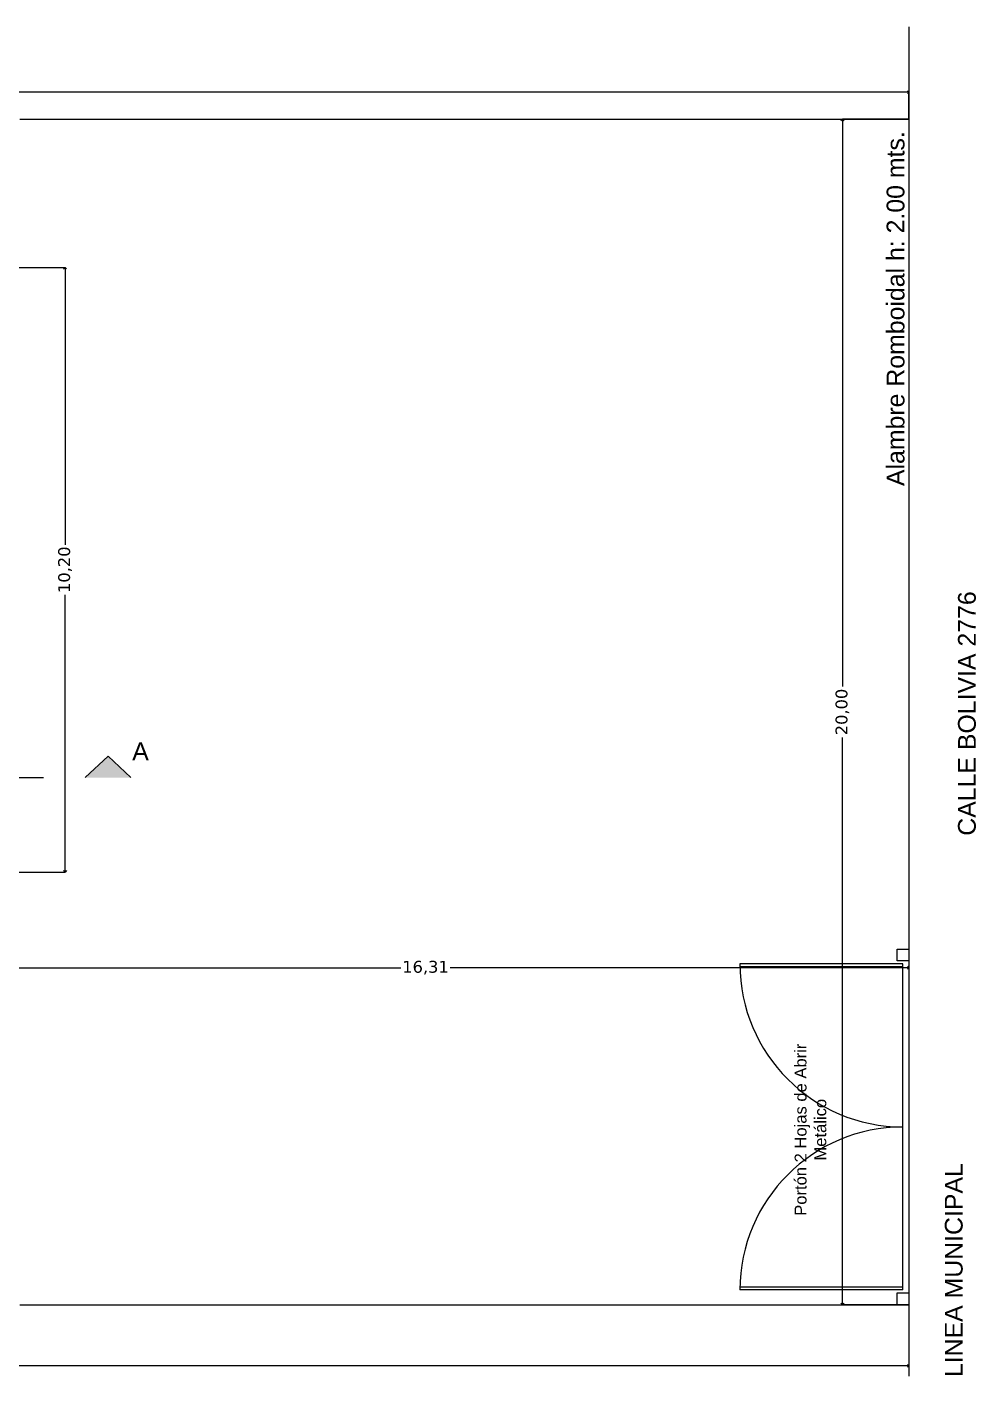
# Model space of a CAD drawing. Header units: inches. Extents: x 17 to 643, y -49 to 16.
# Drawn here: x 78.29 to 94.3, y -7.24 to 15.52 of the extents above; entities that cross this region are included whole.
import ezdxf

# ---------------------------------------------------------------- set-up
doc = ezdxf.new("R2010")
doc.units = ezdxf.units.IN
doc.header["$MEASUREMENT"] = 0
doc.linetypes.add('ACAD_ISO04W100', pattern=[30, 24, -3, 0, -3])
doc.layers.get('Defpoints').update_dxf_attribs({"color": 4})
doc.layers.add('Capa1', color=8, linetype='Continuous')
doc.layers.add('LINEA AUXIL.', color=251, linetype='Continuous')
doc.styles.add('cloacal', font='verdana.ttf')
doc.styles.get("Standard").update_dxf_attribs({"font": 'arial.ttf'})
doc.dimstyles.new('cotas-1', dxfattribs={"dimtxt": 0.2, "dimasz": 0.05, "dimexe": 0, "dimexo": 0, "dimgap": 0.05, "dimtad": 0, "dimzin": 1, "dimtxsty": 'cloacal', "dimblk": 'OPEN90', "dimcen": 0.05, "dimclrd": 256, "dimclre": 256, "dimclrt": 256, "dimadec": 0, "dimazin": 0, "dimtfac": 1, "dimtmove": 0, "dimatfit": 3, "dimldrblk": 'OPEN90', "dimfxl": 1, "dimfrac": 2, "dimlwd": -1, "dimarcsym": 0})

# ---------------------------------------------------------------- blocks, each defined once
blk = doc.blocks.new('_Open90')
at = {"color": 0, "linetype": 'ByBlock', "lineweight": -2}
for p, q in [((0, 0), (-1, 0)), ((-0.5, 0.5), (0, 0)), ((0, 0), (-0.5, -0.5))]:
    blk.add_line(p, q, dxfattribs=at)
blk = doc.blocks.new('*D12')
at = {"layer": 'Defpoints', "color": 0, "transparency": 16777216}
for p in [(93.168, 14.415), (17.968, 13.961), (93.168, 13.961)]:
    blk.add_point(p, dxfattribs=at)
at = {"layer": 'LINEA AUXIL.', "lineweight": -2, "transparency": 16777216}
for p, q in [((17.968, 13.961), (17.968, 14.415)), ((93.168, 13.961), (93.168, 14.415))]:
    blk.add_line(p, q, dxfattribs=at)
at = {"layer": 'LINEA AUXIL.', "transparency": 16777216}
for p, q in [((18.018, 14.415), (55.138, 14.415)), ((93.118, 14.415), (55.999, 14.415))]:
    blk.add_line(p, q, dxfattribs=at)
at = {"layer": 'LINEA AUXIL.', "transparency": 16777216, "xscale": 0.05, "yscale": 0.05, "zscale": 0.05, "rotation": 180}
blk.add_blockref('_Open90', (17.968, 14.415), dxfattribs=at)
at = {"layer": 'LINEA AUXIL.', "transparency": 16777216, "xscale": 0.05, "yscale": 0.05, "zscale": 0.05}
blk.add_blockref('_Open90', (93.168, 14.415), dxfattribs=at)
at = {"layer": 'LINEA AUXIL.', "transparency": 16777216, "insert": (55.568, 14.415), "char_height": 0.2, "attachment_point": 5, "style": 'cloacal'}
blk.add_mtext('75,20', dxfattribs=at)
blk = doc.blocks.new('*D13')
at = {"layer": 'Defpoints', "color": 0, "transparency": 16777216}
for p in [(17.968, -6.039), (93.168, -6.039), (93.168, -7.069)]:
    blk.add_point(p, dxfattribs=at)
at = {"layer": 'LINEA AUXIL.', "lineweight": -2, "transparency": 16777216}
for p, q in [((17.968, -6.039), (17.968, -7.069)), ((93.168, -6.039), (93.168, -7.069))]:
    blk.add_line(p, q, dxfattribs=at)
at = {"layer": 'LINEA AUXIL.', "transparency": 16777216}
for p, q in [((18.018, -7.069), (55.138, -7.069)), ((93.118, -7.069), (55.999, -7.069))]:
    blk.add_line(p, q, dxfattribs=at)
at = {"layer": 'LINEA AUXIL.', "transparency": 16777216, "xscale": 0.05, "yscale": 0.05, "zscale": 0.05, "rotation": 180}
blk.add_blockref('_Open90', (17.968, -7.069), dxfattribs=at)
at = {"layer": 'LINEA AUXIL.', "transparency": 16777216, "xscale": 0.05, "yscale": 0.05, "zscale": 0.05}
blk.add_blockref('_Open90', (93.168, -7.069), dxfattribs=at)
at = {"layer": 'LINEA AUXIL.', "transparency": 16777216, "insert": (55.568, -7.069), "char_height": 0.2, "attachment_point": 5, "style": 'cloacal'}
blk.add_mtext('75,20', dxfattribs=at)
blk = doc.blocks.new('*D14')
at = {"layer": 'Defpoints', "color": 0, "transparency": 16777216}
for p in [(92.046, 13.961), (93.168, 13.961), (93.168, -6.039)]:
    blk.add_point(p, dxfattribs=at)
at = {"layer": 'LINEA AUXIL.', "lineweight": -2, "transparency": 16777216}
for p, q in [((93.168, 13.961), (92.046, 13.961)), ((93.168, -6.039), (92.046, -6.039))]:
    blk.add_line(p, q, dxfattribs=at)
at = {"layer": 'LINEA AUXIL.', "transparency": 16777216}
for p, q in [((92.046, 13.911), (92.046, 4.391)), ((92.046, -5.989), (92.046, 3.531))]:
    blk.add_line(p, q, dxfattribs=at)
at = {"layer": 'LINEA AUXIL.', "transparency": 16777216, "xscale": 0.05, "yscale": 0.05, "zscale": 0.05}
for p, rotation in [((92.046, 13.961), 90), ((92.046, -6.039), 270)]:
    blk.add_blockref('_Open90', p, dxfattribs=dict(at, rotation=rotation))
at = {"layer": 'LINEA AUXIL.', "transparency": 16777216, "insert": (92.046, 3.961), "char_height": 0.2, "attachment_point": 5, "rotation": 90, "style": 'cloacal'}
blk.add_mtext('20,00', dxfattribs=at)
blk = doc.blocks.new('*D22')
at = {"layer": 'Defpoints', "color": 0, "transparency": 16777216}
for p in [(76.858, 11.461), (76.858, 1.261), (78.932, 1.261)]:
    blk.add_point(p, dxfattribs=at)
at = {"layer": 'LINEA AUXIL.', "lineweight": -2, "transparency": 16777216}
for p, q in [((76.858, 11.461), (78.932, 11.461)), ((76.858, 1.261), (78.932, 1.261))]:
    blk.add_line(p, q, dxfattribs=at)
at = {"layer": 'LINEA AUXIL.', "transparency": 16777216}
for p, q in [((78.932, 11.411), (78.932, 6.783)), ((78.932, 1.311), (78.932, 5.939))]:
    blk.add_line(p, q, dxfattribs=at)
at = {"layer": 'LINEA AUXIL.', "transparency": 16777216, "xscale": 0.05, "yscale": 0.05, "zscale": 0.05}
for p, rotation in [((78.932, 11.461), 90), ((78.932, 1.261), 270)]:
    blk.add_blockref('_Open90', p, dxfattribs=dict(at, rotation=rotation))
at = {"layer": 'LINEA AUXIL.', "transparency": 16777216, "insert": (78.932, 6.361), "char_height": 0.2, "attachment_point": 5, "rotation": 90, "style": 'cloacal'}
blk.add_mtext('10,20', dxfattribs=at)
blk = doc.blocks.new('*D187')
at = {"layer": 'Defpoints', "color": 0, "transparency": 16777216}
for p in [(76.858, 1.261), (93.168, 1.261), (93.168, -0.353)]:
    blk.add_point(p, dxfattribs=at)
at = {"layer": 'LINEA AUXIL.', "lineweight": -2, "transparency": 16777216}
for p, q in [((76.858, 1.261), (76.858, -0.353)), ((93.168, 1.261), (93.168, -0.353))]:
    blk.add_line(p, q, dxfattribs=at)
at = {"layer": 'LINEA AUXIL.', "transparency": 16777216}
for p, q in [((76.908, -0.353), (84.597, -0.353)), ((93.118, -0.353), (85.43, -0.353))]:
    blk.add_line(p, q, dxfattribs=at)
at = {"layer": 'LINEA AUXIL.', "transparency": 16777216, "xscale": 0.05, "yscale": 0.05, "zscale": 0.05, "rotation": 180}
blk.add_blockref('_Open90', (76.858, -0.353), dxfattribs=at)
at = {"layer": 'LINEA AUXIL.', "transparency": 16777216, "xscale": 0.05, "yscale": 0.05, "zscale": 0.05}
blk.add_blockref('_Open90', (93.168, -0.353), dxfattribs=at)
at = {"layer": 'LINEA AUXIL.', "transparency": 16777216, "insert": (85.013, -0.353), "char_height": 0.2, "attachment_point": 5, "style": 'cloacal'}
blk.add_mtext('16,31', dxfattribs=at)

msp = doc.modelspace()

# ---------------------------------------------------------------- hatches: boundary and pattern name
h = msp.add_hatch(color=256)
h.dxf.hatch_style = 1
h.paths.add_polyline_path([(79.272, 2.854), (80.044, 2.854), (79.658, 3.214)])

# ---------------------------------------------------------------- linework, layer by layer
for p, q in [((93.168, 15.517), (93.168, -7.241)), ((79.272, 2.854), (79.658, 3.214)), ((79.658, 3.214), (80.044, 2.854)), ((76.497, 2.854), (78.568, 2.854))]:
    msp.add_line(p, q)
at = {"layer": 'Capa1', "linetype": 'ACAD_ISO04W100'}
for p, q in [((17.968, 13.961), (93.168, 13.961)), ((17.968, -6.039), (93.168, -6.039))]:
    msp.add_line(p, q, dxfattribs=at)
at = {"layer": 'LINEA AUXIL.'}
for p, q in [((93.068, -0.289), (90.318, -0.289)), ((93.068, -0.339), (90.318, -0.339)), ((93.068, -5.789), (93.068, -0.289)), ((93.068, -5.739), (90.318, -5.739)), ((93.068, -5.789), (90.318, -5.789))]:
    msp.add_line(p, q, dxfattribs=at)
for points in [[(92.968, -0.039), (93.168, -0.039), (93.168, -0.239), (92.968, -0.239)], [(92.968, -5.839), (93.168, -5.839), (93.168, -6.039), (92.968, -6.039)]]:
    msp.add_lwpolyline(points, close=True, dxfattribs=at)
for centre, start, end in [((93.068, -0.289), 180, 270), ((93.068, -5.789), 90, 180)]:
    msp.add_arc(centre, 2.75, start, end, dxfattribs=at)

# ---------------------------------------------------------------- texts
at = {"attachment_point": 1, "rotation": 90}
for s, insert, char_height in [('\\pxqc;Alambre Romboidal h: 2.00 mts.', (92.792, 5.462), 0.3), ('\\pxqc;CALLE BOLIVIA 2776', (93.996, -1.368), 0.3), ('\\pxqc;Portón 2 Hojas de Abrir\\PMetálico', (91.24, -8.389), 0.2), ('\\pxqc;LINEA MUNICIPAL', (93.774, -10.758), 0.3)]:
    msp.add_mtext_dynamic_manual_height_columns(s, width=10.60664, gutter_width=1, heights=[0], dxfattribs=dict(at, insert=insert, char_height=char_height))
at = {"insert": (80.065, 3.148), "char_height": 0.3, "attachment_point": 7}
msp.add_mtext_dynamic_manual_height_columns('A', width=2.58778, gutter_width=10, heights=[0], dxfattribs=at)

# ---------------------------------------------------------------- dimensions: what is measured, and where the dimension line sits
at = {"layer": 'LINEA AUXIL.'}
for base, p1, p2, picture, middle in [((93.168, 14.415), (17.968, 13.961), (93.168, 13.961), '*D12', (55.568, 14.415)), ((93.168, -0.353), (76.858, 1.261), (93.168, 1.261), '*D187', (85.013, -0.353)), ((93.168, -7.069), (17.968, -6.039), (93.168, -6.039), '*D13', (55.568, -7.069))]:
    dim = msp.add_linear_dim(base=base, p1=p1, p2=p2, dimstyle='cotas-1', dxfattribs=at)
    dim.commit()
    dim.dimension.update_dxf_attribs({"geometry": picture, "text_midpoint": middle})
for base, p1, p2, picture, middle in [((92.046, 13.961), (93.168, -6.039), (93.168, 13.961), '*D14', (92.046, 3.961)), ((78.932, 1.261), (76.858, 11.461), (76.858, 1.261), '*D22', (78.932, 6.361))]:
    dim = msp.add_linear_dim(base=base, p1=p1, p2=p2, angle=90, dimstyle='cotas-1', dxfattribs=at)
    dim.commit()
    dim.dimension.update_dxf_attribs({"geometry": picture, "text_midpoint": middle})

doc.saveas('drawing.dxf')
